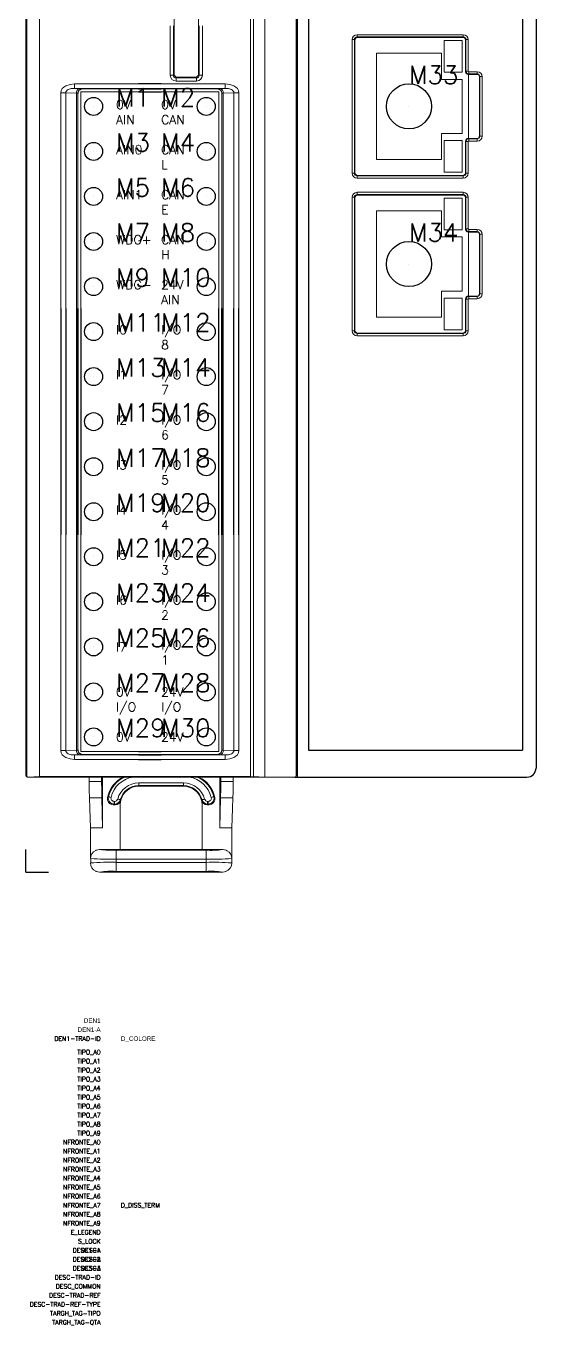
# Model space of a CAD drawing. Extents: x 0 to 85, y -50 to 195.
# Drawn here: x 0 to 56.6, y -50.3 to 93.9 of the extents above; entities that cross this region are included whole.
import ezdxf
from ezdxf.enums import TextEntityAlignment as Align

# ---------------------------------------------------------------- set-up
doc = ezdxf.new("R2010")
doc.units = 0
doc.header["$LTSCALE"] = 4
doc.layers.get('0').update_dxf_attribs({"linetype": 'CONTINUOUS'})
doc.styles.add('E_Comp-Data', font='arial.ttf')
doc.styles.add('E_Default-Att', font='romans.shx')
doc.styles.add('E_Desc', font='arial.ttf')
doc.styles.add('E_Lang-ID', font='romans.shx')
doc.styles.get("Standard").update_dxf_attribs({"font": 'romans.shx'})

msp = doc.modelspace()

# ---------------------------------------------------------------- linework, layer by layer
at = {"color": 7, "linetype": 'Continuous', "lineweight": 15}
for p, q in [((0, 10.74), (0, 193.34)), ((0.09, 10.58), (0.09, 193.51)), ((1.5, 161.02), (1.5, 10.59)), ((24.9, 10.59), (24.9, 156.38)), ((25.23, 156.38), (25.23, 10.58)), ((26.51, 156.38), (26.51, 10.55)), ((16.45, 88.55), (16.45, 114.57)), ((19.13, 114.57), (19.13, 88.55)), ((30, 10.74), (30, 102.04)), ((16.01, 88.46), (16.01, 93.93)), ((16.36, 88.46), (16.36, 93.93)), ((19.22, 93.94), (19.22, 88.46)), ((19.57, 93.94), (19.57, 88.46)), ((36.2, 77.59), (36.2, 92.41)), ((36.2, 92.41), (36.45, 92.41)), ((36.45, 77.59), (36.45, 92.41)), ((36.45, 92.41), (36.5, 92.36)), ((36.5, 77.64), (36.5, 92.36)), ((36.75, 92.96), (48.53, 92.96)), ((36.75, 92.96), (36.75, 92.71)), ((36.75, 92.71), (48.53, 92.71)), ((36.75, 92.71), (36.8, 92.66)), ((36.8, 92.66), (48.49, 92.66)), ((46.4, 92.3), (48.4, 92.3)), ((46.4, 88.8), (46.4, 92.3)), ((48.4, 92.3), (48.4, 88.8)), ((48.53, 92.71), (48.49, 92.66)), ((48.53, 92.96), (48.53, 92.71)), ((48.83, 92.41), (48.79, 92.36)), ((48.79, 92.36), (48.79, 88.85)), ((48.83, 92.41), (48.83, 88.9)), ((49.08, 92.41), (48.83, 92.41)), ((49.08, 92.41), (49.08, 88.9)), ((38.9, 79.1), (38.9, 90.9)), ((38.9, 90.9), (46.1, 90.9)), ((46.1, 90.9), (46.1, 88)), ((16.01, 88.46), (16.36, 88.46)), ((16.36, 88.46), (16.45, 88.55)), ((16.75, 88.25), (16.66, 88.16)), ((18.92, 88.16), (16.66, 88.16)), ((16.66, 88.16), (16.66, 87.81)), ((18.83, 88.25), (16.75, 88.25)), ((18.92, 88.16), (18.83, 88.25)), ((18.92, 87.81), (18.92, 88.16)), ((19.13, 88.55), (19.22, 88.46)), ((19.57, 88.46), (19.22, 88.46)), ((46.1, 88), (48.42, 88)), ((48.4, 88.8), (46.4, 88.8)), ((48.42, 88), (48.42, 82)), ((48.83, 88.9), (48.79, 88.85)), ((49.08, 88.9), (48.83, 88.9)), ((49.13, 88.6), (49.09, 88.55)), ((49.09, 88.55), (49.57, 88.55)), ((49.12, 88.55), (49.12, 81.45)), ((49.13, 88.85), (50.07, 88.85)), ((49.13, 88.85), (49.13, 88.6)), ((49.13, 88.6), (50.07, 88.6)), ((50.02, 88.55), (49.57, 88.55)), ((50.07, 88.6), (50.02, 88.55)), ((50.07, 88.85), (50.07, 88.6)), ((50.26, 88.49), (50.27, 88.48)), ((50.37, 88.3), (50.32, 88.25)), ((50.32, 88.27), (50.32, 88.26)), ((50.32, 88.26), (50.32, 88.25)), ((50.32, 88.25), (50.32, 81.75)), ((50.37, 88.3), (50.37, 81.7)), ((50.62, 88.3), (50.37, 88.3)), ((50.62, 88.3), (50.62, 81.7)), ((5.4, 87.5), (12.5, 87.5)), ((5.4, 87.5), (5.4, 87)), ((5.4, 87), (5.95, 86.98)), ((5.4, 87), (12.5, 87)), ((6.1, 86.61), (12.5, 86.61)), ((6.1, 62.57), (6.1, 86.61)), ((6.25, 86.96), (6.27, 86.94)), ((6.27, 86.94), (12.5, 86.94)), ((22.1, 87.5), (15, 87.5)), ((22.1, 87), (15, 87)), ((21.23, 86.94), (15, 86.94)), ((21.4, 86.61), (15, 86.61)), ((18.92, 87.81), (16.66, 87.81)), ((21.25, 86.96), (21.23, 86.94)), ((21.4, 62.57), (21.4, 86.61)), ((22.1, 87), (21.55, 86.98)), ((22.1, 87.5), (22.1, 87)), ((3.87, 62.57), (3.87, 86.52)), ((3.87, 86.52), (4.43, 86.52)), ((4.43, 86.52), (5.6, 86.48)), ((4.43, 62.57), (4.43, 86.52)), ((5.6, 62.57), (5.6, 86.48)), ((5.75, 62.57), (5.75, 86.46)), ((5.77, 86.44), (5.75, 86.46)), ((5.77, 62.57), (5.77, 86.44)), ((21.73, 86.44), (21.75, 86.46)), ((21.73, 62.57), (21.73, 86.44)), ((21.75, 62.57), (21.75, 86.46)), ((23.07, 86.52), (21.9, 86.48)), ((21.9, 62.57), (21.9, 86.48)), ((23.07, 62.57), (23.07, 86.52)), ((23.63, 86.52), (23.07, 86.52)), ((23.63, 62.57), (23.63, 86.52)), ((46.1, 82), (46.1, 79.1)), ((48.42, 82), (46.1, 82)), ((46.4, 81.2), (48.4, 81.2)), ((46.4, 77.7), (46.4, 81.2)), ((48.4, 81.2), (48.4, 77.7)), ((48.83, 81.1), (48.79, 81.15)), ((48.79, 81.15), (48.79, 77.64)), ((48.83, 81.1), (48.83, 77.59)), ((49.08, 81.1), (48.83, 81.1)), ((49.08, 81.1), (49.08, 77.59)), ((49.13, 81.4), (49.09, 81.45)), ((49.57, 81.45), (49.09, 81.45)), ((50.07, 81.4), (49.13, 81.4)), ((49.13, 81.15), (49.13, 81.4)), ((50.07, 81.15), (49.13, 81.15)), ((49.57, 81.45), (50.02, 81.45)), ((50.07, 81.4), (50.02, 81.45)), ((50.02, 81.45), (50.03, 81.45)), ((50.03, 81.45), (50.04, 81.45)), ((50.07, 81.15), (50.07, 81.4)), ((50.25, 81.5), (50.26, 81.51)), ((50.37, 81.7), (50.32, 81.75)), ((50.62, 81.7), (50.37, 81.7)), ((46.1, 79.1), (38.9, 79.1)), ((36.2, 77.59), (36.45, 77.59)), ((36.45, 77.59), (36.5, 77.64)), ((36.8, 77.34), (36.75, 77.29)), ((48.53, 77.29), (36.75, 77.29)), ((36.75, 77.29), (36.75, 77.04)), ((48.53, 77.04), (36.75, 77.04)), ((48.49, 77.34), (36.8, 77.34)), ((48.4, 77.7), (46.4, 77.7)), ((48.53, 77.29), (48.49, 77.34)), ((48.53, 77.04), (48.53, 77.29)), ((48.83, 77.59), (48.79, 77.64)), ((49.08, 77.59), (48.83, 77.59)), ((36.75, 75.46), (48.53, 75.46)), ((36.75, 75.46), (36.75, 75.21)), ((36.75, 75.21), (48.53, 75.21)), ((36.75, 75.21), (36.8, 75.16)), ((36.8, 75.16), (48.49, 75.16)), ((48.49, 75.16), (48.53, 75.21)), ((48.53, 75.21), (48.53, 75.46)), ((36.2, 60.09), (36.2, 74.91)), ((36.2, 74.91), (36.45, 74.91)), ((36.45, 60.09), (36.45, 74.91)), ((36.45, 74.91), (36.5, 74.86)), ((36.5, 60.14), (36.5, 74.86)), ((46.4, 74.8), (48.4, 74.8)), ((46.4, 71.3), (46.4, 74.8)), ((48.4, 74.8), (48.4, 71.3)), ((48.83, 74.91), (48.79, 74.86)), ((48.79, 74.86), (48.79, 71.35)), ((48.83, 74.91), (48.83, 71.4)), ((49.08, 74.91), (48.83, 74.91)), ((49.08, 74.91), (49.08, 71.4)), ((38.9, 73.4), (46.1, 73.4)), ((38.9, 61.6), (38.9, 73.4)), ((46.1, 73.4), (46.1, 70.5)), ((48.4, 71.3), (46.4, 71.3)), ((48.83, 71.4), (48.79, 71.35)), ((49.08, 71.4), (48.83, 71.4)), ((49.13, 71.1), (49.09, 71.05)), ((49.09, 71.05), (49.57, 71.05)), ((49.12, 71.05), (49.12, 63.95)), ((49.13, 71.35), (50.07, 71.35)), ((49.13, 71.35), (49.13, 71.1)), ((49.13, 71.1), (50.07, 71.1)), ((50.02, 71.05), (49.57, 71.05)), ((50.07, 71.1), (50.02, 71.05)), ((50.07, 71.35), (50.07, 71.1)), ((50.26, 70.99), (50.27, 70.98)), ((50.37, 70.8), (50.32, 70.75)), ((50.32, 70.77), (50.32, 70.76)), ((50.32, 70.76), (50.32, 70.75)), ((50.32, 70.75), (50.32, 64.25)), ((50.37, 70.8), (50.37, 64.2)), ((50.62, 70.8), (50.37, 70.8)), ((50.62, 70.8), (50.62, 64.2)), ((46.1, 70.5), (48.42, 70.5)), ((48.42, 70.5), (48.42, 64.5)), ((46.1, 64.5), (46.1, 61.6)), ((48.42, 64.5), (46.1, 64.5)), ((46.4, 63.7), (48.4, 63.7)), ((46.4, 60.2), (46.4, 63.7)), ((48.4, 63.7), (48.4, 60.2)), ((48.83, 63.6), (48.79, 63.65)), ((48.79, 63.65), (48.79, 60.14)), ((48.83, 63.6), (48.83, 60.09)), ((49.08, 63.6), (48.83, 63.6)), ((49.08, 63.6), (49.08, 60.09)), ((49.13, 63.9), (49.09, 63.95)), ((49.57, 63.95), (49.09, 63.95)), ((50.07, 63.9), (49.13, 63.9)), ((49.13, 63.65), (49.13, 63.9)), ((50.07, 63.65), (49.13, 63.65)), ((49.57, 63.95), (50.02, 63.95)), ((50.07, 63.9), (50.02, 63.95)), ((50.02, 63.95), (50.03, 63.95)), ((50.03, 63.95), (50.04, 63.95)), ((50.07, 63.65), (50.07, 63.9)), ((50.25, 64), (50.26, 64.01)), ((50.37, 64.2), (50.32, 64.25)), ((50.62, 64.2), (50.37, 64.2)), ((46.1, 61.6), (38.9, 61.6)), ((36.2, 60.09), (36.45, 60.09)), ((36.45, 60.09), (36.5, 60.14)), ((36.75, 59.79), (36.8, 59.84)), ((48.53, 59.79), (36.75, 59.79)), ((36.75, 59.54), (36.75, 59.79)), ((48.53, 59.54), (36.75, 59.54)), ((48.49, 59.84), (36.8, 59.84)), ((48.4, 60.2), (46.4, 60.2)), ((48.53, 59.79), (48.49, 59.84)), ((48.53, 59.54), (48.53, 59.79)), ((48.83, 60.09), (48.79, 60.14)), ((49.08, 60.09), (48.83, 60.09)), ((3.87, 37.43), (3.87, 13.48)), ((4.43, 37.43), (4.43, 13.48)), ((5.6, 37.43), (5.6, 13.52)), ((5.75, 37.43), (5.75, 13.54)), ((5.77, 37.43), (5.77, 13.56)), ((6.1, 37.43), (6.1, 13.39)), ((21.4, 37.43), (21.4, 13.39)), ((21.73, 37.43), (21.73, 13.56)), ((21.75, 37.43), (21.75, 13.54)), ((21.9, 37.43), (21.9, 13.52)), ((23.07, 37.43), (23.07, 13.48)), ((23.63, 37.43), (23.63, 13.48)), ((3.87, 13.48), (4.43, 13.48)), ((4.43, 13.48), (5.6, 13.52)), ((5.4, 13), (5.95, 13.02)), ((5.4, 13), (12.5, 13)), ((5.4, 12.5), (5.4, 13)), ((5.77, 13.56), (5.75, 13.54)), ((6.1, 13.39), (12.5, 13.39)), ((6.25, 13.04), (6.27, 13.06)), ((6.27, 13.06), (12.5, 13.06)), ((21.4, 13.39), (15, 13.39)), ((21.23, 13.06), (15, 13.06)), ((22.1, 13), (15, 13)), ((21.25, 13.04), (21.23, 13.06)), ((22.1, 13), (21.55, 13.02)), ((21.73, 13.56), (21.75, 13.54)), ((23.07, 13.48), (21.9, 13.52)), ((22.1, 12.5), (22.1, 13)), ((23.63, 13.48), (23.07, 13.48)), ((5.4, 12.5), (12.5, 12.5)), ((22.1, 12.5), (15, 12.5)), ((26.6, 10.54), (0.2, 10.54)), ((24.9, 10.59), (1.5, 10.59)), ((7, 10.06), (7, 10.54)), ((8.39, 10.54), (8.39, 10.06)), ((8.5, 10.54), (8.5, 4.91)), ((21.5, 4.91), (21.5, 10.54)), ((21.61, 10.54), (21.61, 10.06)), ((23, 10.54), (23, 10.06)), ((26.6, 10.54), (26.51, 10.55)), ((29.8, 10.54), (26.6, 10.54)), ((8.39, 10.06), (7, 10.06)), ((12.51, 9.9), (17.49, 9.9)), ((17.49, 9.6), (12.51, 9.6)), ((12.51, 9.52), (12.51, 9.6)), ((17.49, 9.52), (12.51, 9.52)), ((17.49, 9.6), (17.49, 9.52)), ((21.61, 10.06), (23, 10.06)), ((8.41, 8.25), (7.04, 8.25)), ((7.08, 7.04), (7.04, 8.25)), ((8.41, 8.25), (8.5, 4.91)), ((9.06, 8.27), (9.16, 8.37)), ((9.69, 7.47), (9.78, 7.55)), ((9.69, 7.47), (9.89, 7.47)), ((9.78, 7.85), (9.84, 7.85)), ((9.78, 7.55), (9.78, 7.85)), ((9.84, 7.55), (9.78, 7.55)), ((9.84, 7.85), (9.84, 7.55)), ((9.89, 7.47), (9.84, 7.55)), ((10.46, 8.03), (10.53, 7.97)), ((10.46, 2.5), (10.46, 7.47)), ((10.52, 7.95), (10.53, 7.97)), ((19.48, 7.96), (19.54, 8.02)), ((19.48, 7.96), (19.48, 7.95)), ((19.54, 7.47), (19.54, 2.5)), ((20.16, 7.55), (20.11, 7.47)), ((20.11, 7.47), (20.31, 7.47)), ((20.16, 7.85), (20.22, 7.85)), ((20.16, 7.85), (20.16, 7.55)), ((20.22, 7.55), (20.16, 7.55)), ((20.22, 7.85), (20.22, 7.55)), ((20.22, 7.55), (20.31, 7.47)), ((20.84, 8.36), (20.94, 8.26)), ((21.59, 8.25), (21.5, 4.91)), ((21.59, 8.25), (22.96, 8.25)), ((22.92, 7.04), (22.96, 8.25)), ((7.17, 4.91), (7.08, 7.04)), ((22.92, 7.04), (22.83, 4.91)), ((7.17, 4.91), (8.5, 4.91)), ((7.17, 4.91), (7.17, 2.5)), ((22.83, 4.91), (21.5, 4.91)), ((22.83, 4.91), (22.83, 2.5)), ((7.17, 1.5), (7.17, 2.5)), ((7.2, 1.5), (7.2, 1)), ((8.17, 2.5), (10.46, 2.5)), ((10.02, 2.43), (10.02, 1.43)), ((10.02, 2.43), (19.98, 2.43)), ((19.54, 2.5), (10.46, 2.5)), ((19.54, 2.5), (21.83, 2.5)), ((19.98, 2.43), (19.98, 1.43)), ((22.83, 1.5), (22.83, 2.5)), ((22.83, 1), (22.83, 1.51)), ((8.17, 0), (8.17, 0)), ((21.83, 0), (8.17, 0)), ((10.02, 1.43), (10.02, 1.07)), ((10.02, 1.43), (19.98, 1.43)), ((19.98, 1.07), (10.02, 1.07)), ((10.02, 0.07), (10.02, 1.07)), ((19.98, 0.07), (10.02, 0.07)), ((19.98, 1.07), (19.98, 1.43)), ((19.98, 0.07), (19.98, 1.07)), ((22.2, 0.07), (21.83, 0))]:
    msp.add_line(p, q, dxfattribs=at)
for p, q in [((56.6, 102.7), (56.6, 11.54)), ((30.09, 102.05), (30.09, 10.54)), ((31.37, 99.1), (31.37, 13.54)), ((55.1, 99.1), (55.1, 13.54)), ((15, 87.5), (12.5, 87.5)), ((12.5, 87), (15, 87)), ((12.5, 86.94), (15, 86.94)), ((12.5, 86.61), (15, 86.61)), ((3.87, 62.57), (3.87, 37.43)), ((4.43, 62.57), (4.43, 37.43)), ((5.6, 62.57), (5.6, 37.43)), ((5.75, 62.57), (5.75, 37.43)), ((5.77, 37.43), (5.77, 62.57)), ((6.1, 62.57), (6.1, 37.43)), ((21.4, 37.43), (21.4, 62.57)), ((21.73, 62.57), (21.73, 37.43)), ((21.75, 37.43), (21.75, 62.57)), ((21.9, 37.43), (21.9, 62.57)), ((23.07, 37.43), (23.07, 62.57)), ((23.63, 37.43), (23.63, 62.57)), ((12.5, 13.39), (15, 13.39)), ((12.5, 13.06), (15, 13.06)), ((12.5, 13), (15, 13)), ((31.37, 13.54), (55.1, 13.54)), ((12.5, 12.5), (15, 12.5)), ((29.8, 10.54), (55.6, 10.54)), ((0, 0), (0, 2.5)), ((0, 0), (2.5, 0))]:
    msp.add_line(p, q)
at = {"color": 7, "linetype": 'Continuous', "lineweight": 15, "flags": 128}
for points in [[(3.87, 86.52), (3.91, 86.77), (4.03, 86.99), (4.2, 87.15), (4.42, 87.28), (4.89, 87.44), (5.4, 87.5)], [(4.43, 86.52), (4.44, 86.61), (4.49, 86.7), (4.57, 86.79), (4.69, 86.87), (5.02, 86.97), (5.4, 87)], [(5.95, 86.98), (6.17, 86.97), (6.25, 86.96)], [(21.55, 86.98), (21.33, 86.97), (21.25, 86.96)], [(23.63, 86.52), (23.59, 86.77), (23.47, 86.99), (23.3, 87.15), (23.08, 87.28), (22.61, 87.44), (22.1, 87.5)], [(23.07, 86.52), (23.06, 86.61), (23.01, 86.7), (22.93, 86.79), (22.81, 86.87), (22.48, 86.97), (22.1, 87)], [(50.04, 81.45), (50.17, 81.47), (50.25, 81.5)], [(50.04, 63.95), (50.17, 63.97), (50.25, 64)], [(3.87, 13.48), (3.91, 13.23), (4.03, 13.01), (4.2, 12.85), (4.42, 12.72), (4.89, 12.56), (5.4, 12.5)], [(4.43, 13.48), (4.44, 13.39), (4.49, 13.3), (4.57, 13.21), (4.69, 13.13), (5.02, 13.03), (5.4, 13)], [(5.95, 13.02), (6.17, 13.03), (6.25, 13.04)], [(21.55, 13.02), (21.33, 13.03), (21.25, 13.04)], [(23.07, 13.48), (23.06, 13.39), (23.01, 13.3), (22.93, 13.21), (22.81, 13.13), (22.48, 13.03), (22.1, 13)], [(23.63, 13.48), (23.59, 13.23), (23.47, 13.01), (23.3, 12.85), (23.08, 12.72), (22.61, 12.56), (22.1, 12.5)], [(0.09, 10.58), (0.13, 10.56), (0.17, 10.55)], [(0.17, 10.55), (0.87, 10.56), (1.5, 10.59)], [(24.9, 10.59), (25.07, 10.58), (25.23, 10.58)], [(25.23, 10.58), (25.85, 10.56), (26.51, 10.55)], [(7.04, 8.25), (7.01, 9.11), (7, 10.06)], [(8.39, 10.06), (8.4, 9.11), (8.41, 8.25)], [(9.16, 8.37), (9.18, 8.36), (9.21, 8.36), (9.25, 8.35), (9.29, 8.33), (9.34, 8.32), (9.45, 8.29)], [(10.18, 8.11), (10.28, 8.08), (10.33, 8.06), (10.38, 8.05), (10.41, 8.04), (10.44, 8.03), (10.46, 8.03)], [(19.83, 8.1), (19.72, 8.07), (19.67, 8.06), (19.62, 8.05), (19.59, 8.04), (19.56, 8.03), (19.54, 8.02)], [(20.55, 8.28), (20.66, 8.31), (20.71, 8.32), (20.76, 8.34), (20.79, 8.35), (20.82, 8.35), (20.84, 8.36)], [(7.18, 1.5), (7.2, 1.49), (7.2, 1.49)], [(8.17, 2.5), (7.8, 2.43), (7.74, 2.4)], [(22.31, 2.37), (22.2, 2.43), (21.83, 2.5)], [(8.17, 0), (7.79, 0.08), (7.74, 0.1)]]:
    msp.add_lwpolyline(points, dxfattribs=at)
for centre, radius in [((42.5, 85), 2.5), ((7.5, 85), 1), ((7.5, 85), 1), ((20, 85), 1), ((20, 85), 1), ((7.5, 80), 1), ((7.5, 80), 1), ((20, 80), 1), ((20, 80), 1), ((7.5, 75), 1), ((7.5, 75), 1), ((20, 75), 1), ((20, 75), 1), ((7.5, 70), 1), ((7.5, 70), 1), ((20, 70), 1), ((20, 70), 1), ((42.5, 67.5), 2.5), ((7.5, 65), 1), ((7.5, 65), 1), ((20, 65), 1), ((20, 65), 1), ((7.5, 60), 1), ((20, 60), 1), ((7.5, 55), 1), ((20, 55), 1), ((7.5, 50), 1), ((20, 50), 1), ((7.5, 45), 1), ((20, 45), 1), ((7.5, 40), 1), ((20, 40), 1), ((7.5, 35), 1), ((20, 35), 1), ((7.5, 30), 1), ((20, 30), 1), ((7.5, 25), 1), ((20, 25), 1), ((7.5, 20), 1), ((20, 20), 1), ((7.5, 15), 1), ((20, 15), 1)]:
    msp.add_circle(centre, radius)
at = {"color": 7, "linetype": 'Continuous', "lineweight": 15}
for centre, radius, start, end in [((36.75, 92.41), 0.55, 90.0298, 179.9691), ((36.75, 92.41), 0.299, 89.9167, 180.0812), ((36.8, 92.36), 0.3, 89.9924, 180.0062), ((48.49, 92.36), 0.3, 359.9917, 90.0069), ((48.53, 92.41), 0.55, 0.0293, 89.9703), ((48.53, 92.41), 0.299, 359.9164, 90.0829), ((16.66, 88.46), 0.651, 180.1263, 269.8737), ((16.66, 88.46), 0.299, 179.8786, 270.1214), ((16.75, 88.55), 0.3, 179.9962, 270.0053), ((18.83, 88.55), 0.3, 269.9946, 0.0069), ((18.92, 88.46), 0.65, 270.0393, 359.9594), ((18.92, 88.46), 0.299, 269.8901, 0.1071), ((49.09, 88.85), 0.3, 179.9959, 270.0056), ((49.13, 88.9), 0.3, 180.0683, 269.9331), ((49.13, 88.9), 0.0496, 179.563, 270.4455), ((49.97, 87.83), 0.725, 66.4941, 86.2224), ((50.07, 88.3), 0.55, 0.0302, 89.9695), ((50.07, 88.3), 0.299, 359.9174, 90.0819), ((49.8, 88.25), 0.519, 1.9598, 25.6718), ((6.06, 86.54), 0.459, 103.7101, 186.6847), ((6.26, 86.46), 0.5, 90.083, 179.917), ((6.27, 86.44), 0.498, 89.8581, 180.1419), ((21.23, 86.44), 0.498, 359.8581, 90.1419), ((21.24, 86.46), 0.5, 0.083, 89.917), ((21.44, 86.54), 0.459, 353.3153, 76.2899), ((5.62, 86.12), 0.361, 68.7536, 93.4157), ((21.88, 86.12), 0.361, 86.5843, 111.2464), ((49.09, 81.15), 0.3, 89.9935, 180.0047), ((49.13, 81.1), 0.3, 90.0664, 179.9318), ((49.13, 81.1), 0.0497, 89.6233, 180.366), ((50.07, 81.7), 0.55, 270.0315, 359.9691), ((50.07, 81.7), 0.299, 269.9195, 0.0815), ((49.6, 81.8), 0.727, 336.5282, 356.1917), ((36.75, 77.59), 0.55, 180.0612, 269.9398), ((36.75, 77.59), 0.299, 179.9209, 270.0809), ((36.8, 77.64), 0.3, 179.9942, 270.0076), ((48.49, 77.64), 0.3, 269.9924, 0.0087), ((48.53, 77.59), 0.55, 270.0293, 359.9713), ((48.53, 77.59), 0.299, 269.9175, 0.0836), ((36.75, 74.91), 0.55, 90.03, 179.9691), ((36.75, 74.91), 0.299, 89.9176, 180.0806), ((36.8, 74.86), 0.3, 89.993, 180.0053), ((48.49, 74.86), 0.3, 359.9919, 90.007), ((48.53, 74.91), 0.55, 0.0292, 89.9702), ((48.53, 74.91), 0.299, 359.9161, 90.0828), ((49.09, 71.35), 0.3, 179.996, 270.0057), ((49.13, 71.4), 0.3, 180.0702, 269.9316), ((49.13, 71.4), 0.0496, 179.6224, 270.3883), ((49.98, 70.33), 0.724, 66.4822, 86.2351), ((50.07, 70.8), 0.55, 0.0614, 89.9381), ((50.07, 70.8), 0.299, 359.9211, 90.0778), ((49.8, 70.75), 0.519, 1.9599, 25.6717), ((49.09, 63.65), 0.3, 89.9937, 180.0045), ((49.13, 63.6), 0.3, 90.0662, 179.9321), ((49.13, 63.6), 0.0497, 89.6231, 180.3668), ((50.07, 64.2), 0.55, 270.0317, 359.9689), ((50.07, 64.2), 0.299, 269.9201, 0.081), ((49.6, 64.3), 0.727, 336.5278, 356.1921), ((36.75, 60.09), 0.55, 180.03, 269.971), ((36.75, 60.09), 0.299, 179.9223, 270.0794), ((36.8, 60.14), 0.3, 179.9939, 270.0077), ((48.49, 60.14), 0.3, 269.9915, 0.0097), ((48.53, 60.09), 0.55, 270.0295, 359.9711), ((48.53, 60.09), 0.299, 269.9185, 0.0826), ((5.62, 13.88), 0.361, 266.5843, 291.2464), ((6.06, 13.46), 0.459, 173.3153, 256.2899), ((6.26, 13.54), 0.5, 180.083, 269.917), ((6.27, 13.56), 0.498, 179.8581, 270.1419), ((21.23, 13.56), 0.498, 269.8581, 0.1419), ((21.24, 13.54), 0.5, 270.083, 359.917), ((21.44, 13.46), 0.459, 283.7101, 6.6847), ((21.88, 13.88), 0.361, 248.7536, 273.4157), ((0.2, 10.74), 0.2, 179.9732, 235.2815), ((0.2, 10.75), 0.204, 261.7333, 269.9326), ((12.14, 7.69), 3.14, 114.4717, 169.2117), ((17.86, 7.69), 3.14, 10.6061, 65.3994), ((29.8, 10.74), 0.198, 269.5507, 0.4493), ((12.52, 7.47), 2.43, 89.9427, 164.8079), ((12.52, 7.47), 2.13, 90.0216, 164.8045), ((12.51, 7.47), 2.05, 90, 165.9945), ((0.58, 9.91), 11.94, 358.4776, 359.9168), ((17.49, 7.47), 2.42, 15.0562, 90.0671), ((50.5, 9.92), 33.02, 180.033, 180.5534), ((17.49, 7.47), 2.12, 15.0005, 90.0322), ((17.49, 7.47), 2.05, 13.8152, 89.9999), ((9.69, 8.12), 0.65, 166.4755, 270), ((9.78, 8.2), 0.65, 164.601, 269.9868), ((9.78, 8.2), 0.35, 164.5675, 270.0214), ((9.84, 8.2), 0.35, 270.0317, 344.9953), ((9.84, 8.2), 0.651, 270.0522, 344.9723), ((9.9, 8.12), 0.648, 269.8757, 344.4354), ((12.51, 7.47), 2.05, 166.6293, 180), ((20.1, 8.12), 0.648, 195.1064, 270.1417), ((17.49, 7.47), 2.05, 360, 13.5093), ((20.16, 8.2), 0.651, 195.5272, 269.9478), ((20.16, 8.2), 0.35, 195.5112, 269.9647), ((20.22, 8.2), 0.65, 270.015, 14.525), ((20.22, 8.2), 0.35, 269.9796, 14.5589), ((20.31, 8.12), 0.648, 269.7787, 12.9713), ((8.12, 1.51), 0.958, 113.246, 181.0747), ((9.49, 12.57), 10.15, 262.5528, 272.9605), ((20.51, 12.57), 10.16, 267.0401, 277.4466), ((21.9, 1.52), 0.938, 358.3822, 64.3025), ((9.25, -26.61), 27.7, 88.4224, 94.3147), ((8.12, 0.99), 0.957, 178.912, 246.9297), ((9.49, -10.22), 10.31, 87.0848, 97.3369), ((20.51, -10.22), 10.31, 82.6632, 92.9151), ((21.83, 1.01), 1.01, 288.8893, 359.9106)]:
    msp.add_arc(centre, radius, start, end, dxfattribs=at)
msp.add_arc((55.6, 11.54), 1, 270, 0)
at = {"color": 8, "linetype": 'Continuous', "lineweight": 15}
for centre, radius, start, end in [((12.19, 7.67), 3.12, 112.6437, 166.99), ((12.31, 7.64), 2.94, 98.3325, 167.1561), ((17.68, 7.63), 2.94, 12.8308, 81.9101), ((17.81, 7.67), 3.11, 12.7581, 67.4853), ((9.53, 48.31), 46.88, 267.1503, 270.5916), ((20.78, 28.52), 27.1, 268.328, 274.3256), ((20.78, -26.41), 27.5, 85.7366, 91.6478)]:
    msp.add_arc(centre, radius, start, end, dxfattribs=at)
at = {"color": 7, "linetype": 'Continuous', "lineweight": 15}
for centre, ratio in [((21.51, 10.06), 0.034921), ((22.84, 10.06), 0.052408)]:
    msp.add_ellipse(centre, major_axis=(0, 3), ratio=ratio, start_param=4.0628, end_param=4.712389, dxfattribs=at)

# ---------------------------------------------------------------- texts
at = {"char_height": 1, "attachment_point": 1}
for s, insert in [('0V AIN', (10, 85.7)), ('0V CAN', (15, 85.7)), ('AIN0', (10, 80.7)), ('CAN L', (15, 80.7)), ('AIN1', (10, 75.7)), ('CAN E', (15, 75.7)), ('WDG+', (10, 70.7)), ('CAN H', (15, 70.7)), ('WDG-', (10, 65.7)), ('24V AIN', (15, 65.7)), ('I0', (10, 60.7)), ('I/O 8', (15, 60.7)), ('I1', (10, 55.7)), ('I/O 7', (15, 55.7)), ('I2', (10, 50.7)), ('I/O 6', (15, 50.7)), ('I3', (10, 45.7)), ('I/O 5', (15, 45.7)), ('I4', (10, 40.7)), ('I/O 4', (15, 40.7)), ('I5', (10, 35.7)), ('I/O 3', (15, 35.7)), ('I6', (10, 30.7)), ('I/O 2', (15, 30.7)), ('I7', (10, 25.5)), ('I/O 1', (15, 25.7)), ('0V I/O', (10, 20.5)), ('24V I/O', (15, 20.5)), ('0V', (10, 15.5)), ('24V', (15, 15.5))]:
    msp.add_mtext_dynamic_manual_height_columns(s, width=2.5, gutter_width=1, heights=[0], dxfattribs=dict(at, insert=insert))
at = {"color": 4, "flags": 8}
for tag, p in [('M33', (42.5, 87.5)), ('M1', (10, 85)), ('M2', (15, 85)), ('M3', (10, 80)), ('M4', (15, 80)), ('M5', (10, 75)), ('M6', (15, 75)), ('M7', (10, 70)), ('M8', (15, 70)), ('M34', (42.5, 70)), ('M9', (10, 65)), ('M10', (15, 65)), ('M11', (10, 60)), ('M12', (15, 60)), ('M13', (10, 55)), ('M14', (15, 55)), ('M15', (10, 50)), ('M16', (15, 50)), ('M17', (10, 45)), ('M18', (15, 45)), ('M19', (10, 40)), ('M20', (15, 40)), ('M21', (10, 35)), ('M22', (15, 35)), ('M23', (10, 30)), ('M24', (15, 30)), ('M25', (10, 25)), ('M26', (15, 25)), ('M27', (10, 20)), ('M28', (15, 20)), ('M29', (10, 15)), ('M30', (15, 15))]:
    msp.add_attdef(tag, p, '', height=2, dxfattribs=at)
at = {"flags": 9}
for tag, p, s, height in [('F1', (7.5, 85), '', 0.00001), ('F2', (20, 85), '', 0.00001), ('F33', (42.5, 85), '', 0.00001), ('F3', (7.5, 80), '', 0.00001), ('F4', (20, 80), '', 0.00001), ('F5', (7.5, 75), '', 0.00001), ('F6', (20, 75), '', 0.00001), ('F7', (7.5, 70), '', 0.00001), ('F8', (20, 70), '', 0.00001), ('F34', (42.5, 67.5), '', 0.00001), ('F9', (7.5, 65), '', 0.00001), ('F10', (20, 65), '', 0.00001), ('F11', (7.5, 60), '', 0.00001), ('F12', (20, 60), '', 0.00001), ('F13', (7.5, 55), '', 0.00001), ('F14', (20, 55), '', 0.00001), ('F15', (7.5, 50), '', 0.00001), ('F16', (20, 50), '', 0.00001), ('F17', (7.5, 45), '', 0.00001), ('F18', (20, 45), '', 0.00001), ('F19', (7.5, 40), '', 0.00001), ('F20', (20, 40), '', 0.00001), ('F21', (7.5, 35), '', 0.00001), ('F22', (20, 35), '', 0.00001), ('F23', (7.5, 30), '', 0.00001), ('F24', (20, 30), '', 0.00001), ('F25', (7.5, 25), '', 0.00001), ('F26', (20, 25), '', 0.00001), ('F27', (7.5, 20), '', 0.00001), ('F28', (20, 20), '', 0.00001), ('F29', (7.5, 15), '', 0.00001), ('F30', (20, 15), '', 0.00001), ('TIPOSIG', (0, 0), '3', 0.00000001), ('POSIZIONE', (0, 0), '', 0.00000001), ('P-TABELLA', (0, 0), '', 0.00000001), ('T-TABELLA', (0, 0), '', 0.00000001), ('H-TABELLA', (0, 0), '', 0.00000001), ('CODICE', (0, 0), '1xNNN', 0.00000001), ('NOTE1', (0, 0), '', 0.00000001), ('NOTE2', (0, 0), '', 0.00000001)]:
    msp.add_attdef(tag, p, s, height=height, dxfattribs=at)
at = {"color": 3, "flags": 9}
for tag, text, style, p in [('DEN1-A', '', 'E_Desc', (8.28, -17.74)), ('DEN1', '', 'E_Desc', (8.28, -16.74)), ('TIPO_A0', '', 'E_Default-Att', (8.28, -20.24)), ('TIPO_A1', '', 'E_Default-Att', (8.28, -21.24)), ('TIPO_A2', '', 'E_Default-Att', (8.28, -22.24)), ('TIPO_A3', '', 'E_Default-Att', (8.28, -23.24)), ('TIPO_A4', '', 'E_Default-Att', (8.28, -24.24)), ('TIPO_A5', '', 'E_Default-Att', (8.28, -25.24)), ('TIPO_A6', '', 'E_Default-Att', (8.28, -26.24)), ('TIPO_A7', '', 'E_Default-Att', (8.28, -27.24)), ('TIPO_A8', '', 'E_Default-Att', (8.28, -28.24)), ('TIPO_A9', '', 'E_Default-Att', (8.28, -29.24)), ('NFRONTE_A0', '', 'E_Default-Att', (8.28, -30.24)), ('NFRONTE_A1', '', 'E_Default-Att', (8.28, -31.24)), ('NFRONTE_A2', '', 'E_Default-Att', (8.28, -32.24)), ('NFRONTE_A3', '', 'E_Default-Att', (8.28, -33.24)), ('NFRONTE_A4', '', 'E_Default-Att', (8.28, -34.24)), ('NFRONTE_A5', '', 'E_Default-Att', (8.28, -35.24)), ('NFRONTE_A6', '', 'E_Default-Att', (8.28, -36.24)), ('NFRONTE_A7', '', 'E_Default-Att', (8.28, -37.24)), ('NFRONTE_A8', '', 'E_Default-Att', (8.28, -38.24)), ('NFRONTE_A9', '', 'E_Default-Att', (8.28, -39.24)), ('E_LEGEND', '', 'E_Default-Att', (8.28, -40.24)), ('DESC1-A', '', 'E_Default-Att', (8.28, -42.24)), ('S_LOCK', '', 'E_Default-Att', (8.28, -41.24)), ('DESC1', '', 'E_Default-Att', (8.28, -42.24)), ('DESC2-A', '', 'E_Default-Att', (8.28, -43.24)), ('DESC2', '', 'E_Default-Att', (8.28, -43.24)), ('DESC3-A', '', 'E_Default-Att', (8.28, -44.24)), ('DESC3', '', 'E_Default-Att', (8.28, -44.24)), ('DESC_COMMON', '', 'E_Default-Att', (8.28, -46.24)), ('DESC-TRAD-REF', '', 'E_Default-Att', (8.28, -47.24)), ('DESC-TRAD-REF-TYPE', 'P', 'E_Default-Att', (8.28, -48.24)), ('TARGH_TAG-TIPO', '', 'E_Default-Att', (8.28, -49.24)), ('TARGH_TAG-QTA', '', 'E_Default-Att', (8.28, -50.24))]:
    msp.add_attdef(tag, text=text, height=0.5, dxfattribs=dict(at, style=style)).set_placement(p, align=Align.RIGHT)
at = {"color": 2, "flags": 9}
for tag, style, p in [('DEN1-TRAD-ID', 'E_Lang-ID', (8.28, -18.74)), ('DESC-TRAD-ID', 'E_Default-Att', (8.28, -45.24))]:
    msp.add_attdef(tag, text='E_None', height=0.5, dxfattribs=dict(at, style=style)).set_placement(p, align=Align.RIGHT)
at = {"color": 3, "flags": 9}
for tag, p, style in [('D_COLORE', (10.53, -18.74), 'E_Comp-Data'), ('D_DISS_TERM', (10.53, -37.24), 'E_Default-Att')]:
    msp.add_attdef(tag, p, '', height=0.5, dxfattribs=dict(at, style=style))

doc.saveas('drawing.dxf')
